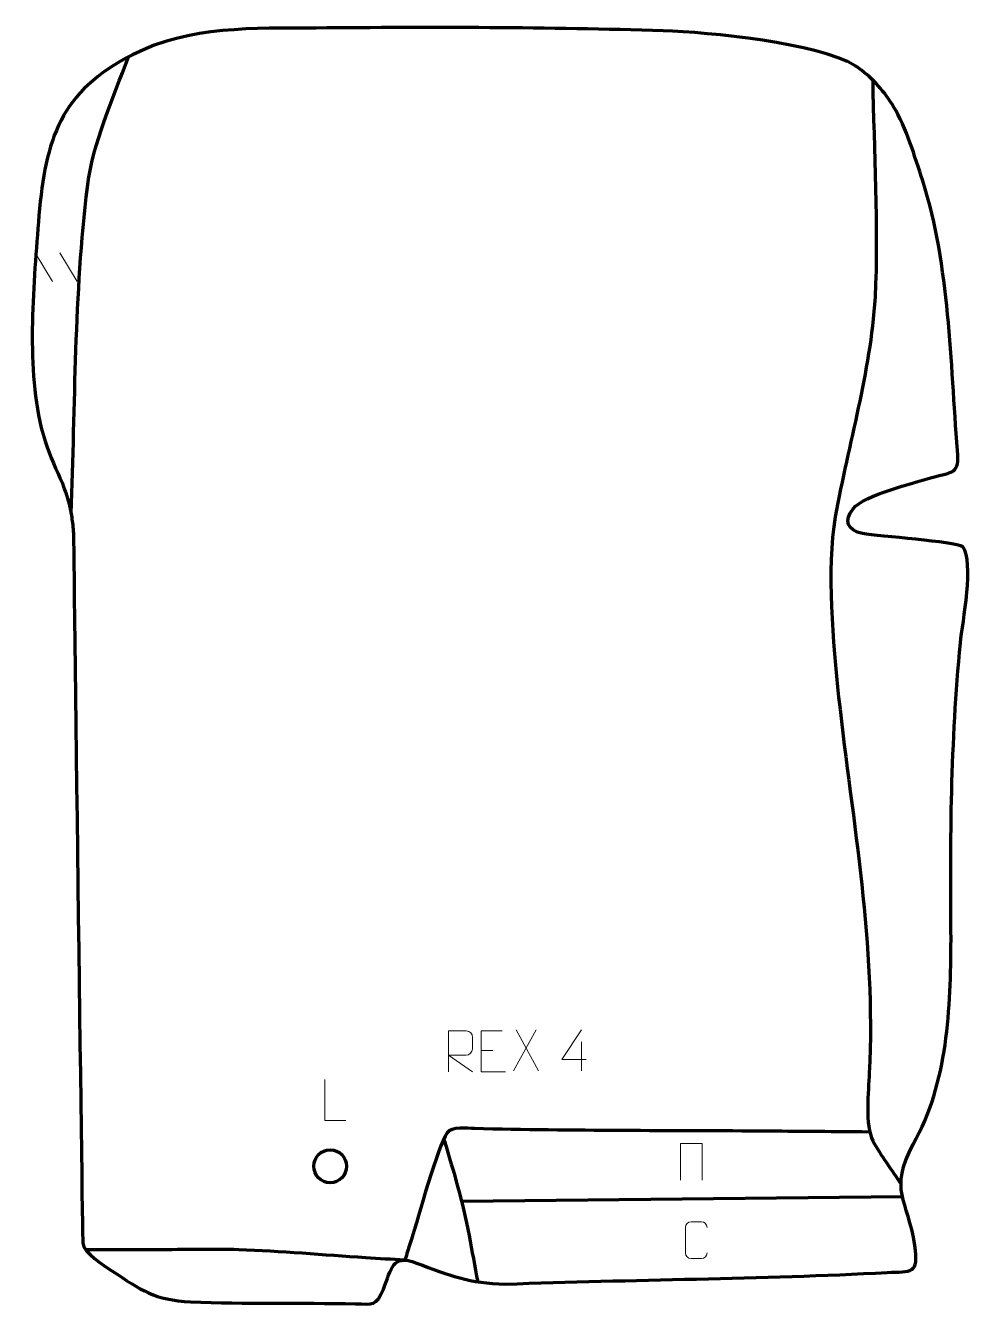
# Model space of a CAD drawing. Header units: millimetres. Extents: x -521 to 56, y 168 to 948.
import ezdxf

# ---------------------------------------------------------------- set-up
doc = ezdxf.new("R2010")
doc.units = ezdxf.units.MM
doc.header["$MEASUREMENT"] = 0
doc.layers.add('layer 1', color=7, linetype='Continuous', plot=False)
doc.layers.add('layer 2', color=7, linetype='Continuous')
doc.layers.add('layer 3', color=7, linetype='Continuous')

msp = doc.modelspace()

# ---------------------------------------------------------------- linework, layer by layer
at = {"layer": 'layer 1', "color": 250, "lineweight": 9}
for points in [[(-515.6985, 809.6516), (-515.6985, 809.6516), (-505.1655, 792.1501), (-505.1655, 792.1501)], [(-500.5945, 809.6516), (-500.5945, 809.6516), (-490.0615, 792.1501), (-490.0615, 792.1501)], [(-210.4523, 336.0839), (-210.4523, 336.0839), (-224.1929, 311.1881), (-224.1929, 311.1881)], [(-222.7383, 336.0839), (-222.7383, 336.0839), (-208.9977, 311.1304), (-208.9977, 311.1304)], [(-182.8559, 328.8137), (-182.8559, 328.8137), (-182.8559, 311.149), (-182.8559, 311.149)], [(-244.0353, 323.5379), (-244.0353, 323.5379), (-236.8672, 323.5379), (-236.8672, 323.5379)]]:
    msp.add_open_spline(points, degree=3, dxfattribs=at)
for points, knots in [([(-179.9118, 318.0526), (-179.9118, 318.0526), (-194.7335, 318.0526), (-194.7335, 318.0526), (-194.7335, 318.0526), (-194.7335, 318.0526), (-182.8559, 336.1231), (-182.8559, 336.1231)], [0, 0, 0, 0, 0.33333333, 0.33333333, 0.33333333, 0.33333333, 1, 1, 1, 1]), ([(-263.9344, 310.4641), (-263.9344, 310.4641), (-263.9344, 335.4176), (-263.9344, 335.4176), (-263.9344, 335.4176), (-260.3396, 335.4176), (-256.7441, 335.4176), (-253.1489, 335.4176), (-253.1489, 335.4176), (-250.8236, 335.3799), (-249.2663, 333.8899), (-249.2704, 331.5235), (-249.2704, 331.5235), (-249.2708, 329.488), (-249.2708, 326.4286), (-249.2704, 324.3926), (-249.2704, 324.3926), (-249.2769, 322.5171), (-251.0892, 320.5753), (-253.0987, 320.5562), (-253.0987, 320.5562), (-253.0987, 320.5562), (-263.9344, 320.5562), (-263.9344, 320.5562), (-263.9344, 320.5562), (-263.9344, 320.5562), (-249.2797, 310.4641), (-249.2797, 310.4641)], [0, 0, 0, 0, 0.125, 0.125, 0.125, 0.125, 0.25, 0.25, 0.25, 0.25, 0.375, 0.375, 0.375, 0.375, 0.5, 0.5, 0.5, 0.5, 0.625, 0.625, 0.625, 0.625, 0.75, 0.75, 0.75, 0.75, 1, 1, 1, 1]), ([(-231.1614, 335.4176), (-231.1614, 335.4176), (-244.0353, 335.4176), (-244.0353, 335.4176), (-244.0353, 335.4176), (-244.0353, 335.4176), (-244.0353, 310.464), (-244.0353, 310.464), (-244.0353, 310.464), (-244.0353, 310.464), (-229.1695, 310.464), (-229.1695, 310.464)], [0, 0, 0, 0, 0.25, 0.25, 0.25, 0.25, 0.5, 0.5, 0.5, 0.5, 1, 1, 1, 1]), ([(-326.3326, 280.8013), (-326.3326, 280.8013), (-339.2817, 280.8013), (-339.2817, 280.8013), (-339.2817, 280.8013), (-339.2817, 280.8013), (-339.2817, 305.7549), (-339.2817, 305.7549)], [0, 0, 0, 0, 0.33333333, 0.33333333, 0.33333333, 0.33333333, 1, 1, 1, 1]), ([(-122.4637, 244.3995), (-122.4637, 244.3995), (-122.4637, 266.7498), (-122.4637, 266.7498), (-122.4637, 266.7498), (-122.4637, 266.7498), (-109.3454, 266.7498), (-109.3454, 266.7498), (-109.3454, 266.7498), (-109.3454, 266.7498), (-109.3454, 244.3995), (-109.3454, 244.3995)], [0, 0, 0, 0, 0.25, 0.25, 0.25, 0.25, 0.5, 0.5, 0.5, 0.5, 1, 1, 1, 1]), ([(-106.29, 200.1939), (-106.4152, 198.1129), (-107.9174, 196.7877), (-109.8411, 196.778), (-109.8411, 196.778), (-111.9297, 196.7783), (-114.0183, 196.7783), (-116.1066, 196.778), (-116.1066, 196.778), (-117.8308, 196.6836), (-119.5972, 198.3715), (-119.5872, 200.1783), (-119.5872, 200.1783), (-119.5868, 205.3465), (-119.5868, 210.5142), (-119.5872, 215.6816), (-119.5872, 215.6816), (-119.5834, 217.5967), (-118.0189, 219.1366), (-116.091, 219.1245), (-116.091, 219.1245), (-114.008, 219.1245), (-111.9245, 219.1245), (-109.8411, 219.1245), (-109.8411, 219.1245), (-108.0976, 219.1563), (-106.3139, 217.8204), (-106.29, 215.637)], [0, 0, 0, 0, 0.125, 0.125, 0.125, 0.125, 0.25, 0.25, 0.25, 0.25, 0.375, 0.375, 0.375, 0.375, 0.5, 0.5, 0.5, 0.5, 0.625, 0.625, 0.625, 0.625, 0.75, 0.75, 0.75, 0.75, 1, 1, 1, 1])]:
    msp.add_open_spline(points, degree=3, knots=knots, dxfattribs=at)
at = {"layer": 'layer 2', "color": 142, "lineweight": 200}
msp.add_ellipse((-335.9643, 252.9619), major_axis=(0, 10), ratio=1, dxfattribs=at)
at = {"layer": 'layer 2', "color": 140, "lineweight": 158}
for points, knots in [([(-493.7882, 650.7646), (-491.1544, 716.1953), (-491.8268, 784.6903), (-483.8314, 849.5119), (-483.8314, 849.5119), (-480.4656, 876.7996), (-468.3568, 903.2533), (-458.9128, 928.9178)], [0, 0, 0, 0, 0.33333333, 0.33333333, 0.33333333, 0.33333333, 1, 1, 1, 1]), ([(-5.4339, 915.3821), (-4.7753, 871.7397), (-1.9873, 825.871), (-3.9602, 782.4743), (-3.9602, 782.4743), (-7.1594, 735.6198), (-19.9833, 694.1833), (-28.2839, 648.6358), (-28.2839, 648.6358), (-33.6846, 616.7467), (-29.6055, 571.3956), (-26.1979, 538.7868), (-26.1979, 538.7868), (-17.5119, 460.7892), (-3.6907, 388.9557), (-7.5032, 309.6571), (-7.5032, 309.6571), (-8.0393, 299.128), (-10.1985, 277.5003), (-5.3931, 268.5178), (-5.3931, 268.5178), (-0.7186, 259.7801), (6.2992, 250.5746), (11.7911, 242.0898)], [0, 0, 0, 0, 0.14285714, 0.14285714, 0.14285714, 0.14285714, 0.28571429, 0.28571429, 0.28571429, 0.28571429, 0.42857143, 0.42857143, 0.42857143, 0.42857143, 0.57142857, 0.57142857, 0.57142857, 0.57142857, 0.71428571, 0.71428571, 0.71428571, 0.71428571, 1, 1, 1, 1]), ([(-8.2115, 273.8334), (-28.2524, 273.9942), (-48.2933, 274.155), (-68.3342, 274.3158), (-68.3342, 274.3158), (-128.1837, 274.7789), (-188.2657, 274.4215), (-248.0784, 275.8775), (-248.0784, 275.8775), (-252.389, 275.9824), (-262.074, 277.2773), (-264.7457, 273.3353), (-264.7457, 273.3353), (-270.2922, 265.152), (-282.5596, 221.1719), (-286.4291, 208.591), (-286.4291, 208.591), (-287.4704, 205.2456), (-288.5117, 201.9003), (-289.553, 198.5549), (-289.553, 198.5549), (-289.553, 198.5549), (-290.4455, 195.6874), (-290.4455, 195.6874)], [0, 0, 0, 0, 0.14285714, 0.14285714, 0.14285714, 0.14285714, 0.28571429, 0.28571429, 0.28571429, 0.28571429, 0.42857143, 0.42857143, 0.42857143, 0.42857143, 0.57142857, 0.57142857, 0.57142857, 0.57142857, 0.71428571, 0.71428571, 0.71428571, 0.71428571, 1, 1, 1, 1]), ([(-266.445, 268.8723), (-260.5498, 248.5337), (-255.2455, 231.8644), (-251.3433, 210.7954), (-251.3433, 210.7954), (-249.5998, 201.3818), (-247.8481, 191.9706), (-246.0924, 182.5593)], [0, 0, 0, 0, 0.33333333, 0.33333333, 0.33333333, 0.33333333, 1, 1, 1, 1]), ([(-290.4455, 195.6874), (-298.397, 196.195), (-306.3486, 196.7027), (-314.3001, 197.2103), (-314.3001, 197.2103), (-339.8161, 198.8451), (-366.2494, 201.1497), (-391.696, 202.0574), (-391.696, 202.0574), (-407.7479, 202.63), (-425.1221, 202.0631), (-441.3515, 202.0625), (-441.3515, 202.0625), (-454.8554, 202.0619), (-468.3593, 202.0613), (-481.8632, 202.0607), (-481.8632, 202.0607), (-481.8632, 202.0607), (-484.8641, 202.0606), (-484.8641, 202.0606)], [0, 0, 0, 0, 0.16666667, 0.16666667, 0.16666667, 0.16666667, 0.33333333, 0.33333333, 0.33333333, 0.33333333, 0.5, 0.5, 0.5, 0.5, 0.66666667, 0.66666667, 0.66666667, 0.66666667, 1, 1, 1, 1])]:
    msp.add_open_spline(points, degree=3, knots=knots, dxfattribs=at)
msp.add_open_spline([(-255.746, 231.7774), (-255.746, 231.7774), (12.6864, 234.4558), (12.6864, 234.4558)], degree=3, dxfattribs=at)
at = {"layer": 'layer 3', "color": 242, "lineweight": 158}
msp.add_open_spline([(-492.3468, 638.6022), (-492.6512, 642.1638), (-492.9452, 645.4194), (-493.4019, 648.4207), (-493.4019, 648.4207), (-496.8697, 671.2112), (-506.3432, 679.5553), (-511.935, 703.0182), (-511.935, 703.0182), (-521.4874, 743.0996), (-516.4336, 791.2296), (-513.3871, 832.2419), (-513.3871, 832.2419), (-509.1919, 878.7776), (-500.6924, 907.6552), (-456.3532, 930.2503), (-456.3532, 930.2503), (-421.4865, 948.0183), (-382.4512, 946.2789), (-344.4717, 946.5401), (-344.4717, 946.5401), (-274.3385, 947.1021), (-203.0948, 947.0803), (-133.0157, 944.8592), (-133.0157, 944.8592), (-105.1245, 943.9752), (-38.8682, 937.419), (-16.0685, 923.5801), (-16.0685, 923.5801), (-16.0685, 923.5801), (-15.2722, 923.0527), (-15.2722, 923.0527), (-15.2722, 923.0527), (-6.8838, 917.256), (0.9166, 908.8291), (6.3144, 900.1999), (6.3144, 900.1999), (6.3144, 900.1999), (7.0812, 898.974), (7.0812, 898.974), (7.0812, 898.974), (15.3016, 885.0893), (20.0013, 868.6799), (25.102, 853.4314), (25.102, 853.4314), (41.5979, 800.7635), (41.7914, 743.7243), (46.2259, 689.1086), (46.2259, 689.1086), (47.4041, 674.5981), (43.6356, 676.3458), (30.5904, 672.6088), (30.5904, 672.6088), (19.6073, 669.4525), (-10.7345, 661.8536), (-17.3737, 653.6382), (-17.3737, 653.6382), (-23.1969, 646.4327), (-20.8738, 640.4025), (-11.7059, 638.5587), (-11.7059, 638.5587), (-1.0071, 636.6647), (44.142, 633.7561), (49.4507, 630.3929), (49.4507, 630.3929), (56.4917, 621.4068), (49.311, 584.5035), (48.0049, 571.8467), (48.0049, 571.8467), (42.1449, 511.0626), (41.6235, 452.0993), (42.2853, 391.147), (42.2853, 391.147), (41.9397, 349.7256), (40.4933, 303.1727), (19.1877, 266.468), (19.1877, 266.468), (4.2217, 237.6489), (15.8872, 233.4508), (20.1902, 204.6264), (20.1902, 204.6264), (22.8218, 186.9987), (18.1564, 188.985), (3.4305, 188.2245), (3.4305, 188.2245), (-73.7019, 184.2419), (-151.8962, 183.9523), (-229.2511, 181.1612), (-229.2511, 181.1612), (-251.0571, 181.4943), (-263.5606, 186.5714), (-283.392, 194.0045), (-283.392, 194.0045), (-298.3865, 199.6248), (-298.3548, 190.4711), (-303.5688, 178.1473), (-303.5688, 178.1473), (-308.0409, 167.5771), (-309.7183, 168.9864), (-320.5634, 169.1924), (-320.5634, 169.1924), (-354.0446, 169.8292), (-387.539, 168.9429), (-421.0032, 170.373), (-421.0032, 170.373), (-442.9296, 171.4814), (-451.2135, 177.2991), (-468.9286, 189.3044), (-468.9286, 189.3044), (-473.9553, 192.7109), (-486.3166, 200.0752), (-486.6644, 206.3524), (-486.6644, 206.3524), (-487.0122, 212.6296), (-492.3468, 638.6022), (-492.3468, 638.6022)], degree=3, knots=[0, 0, 0, 0, 0.03333333, 0.03333333, 0.03333333, 0.03333333, 0.06666667, 0.06666667, 0.06666667, 0.06666667, 0.1, 0.1, 0.1, 0.1, 0.13333333, 0.13333333, 0.13333333, 0.13333333, 0.16666667, 0.16666667, 0.16666667, 0.16666667, 0.2, 0.2, 0.2, 0.2, 0.23333333, 0.23333333, 0.23333333, 0.23333333, 0.26666667, 0.26666667, 0.26666667, 0.26666667, 0.3, 0.3, 0.3, 0.3, 0.33333333, 0.33333333, 0.33333333, 0.33333333, 0.36666667, 0.36666667, 0.36666667, 0.36666667, 0.4, 0.4, 0.4, 0.4, 0.43333333, 0.43333333, 0.43333333, 0.43333333, 0.46666667, 0.46666667, 0.46666667, 0.46666667, 0.5, 0.5, 0.5, 0.5, 0.53333333, 0.53333333, 0.53333333, 0.53333333, 0.56666667, 0.56666667, 0.56666667, 0.56666667, 0.6, 0.6, 0.6, 0.6, 0.63333333, 0.63333333, 0.63333333, 0.63333333, 0.66666667, 0.66666667, 0.66666667, 0.66666667, 0.7, 0.7, 0.7, 0.7, 0.73333333, 0.73333333, 0.73333333, 0.73333333, 0.76666667, 0.76666667, 0.76666667, 0.76666667, 0.8, 0.8, 0.8, 0.8, 0.83333333, 0.83333333, 0.83333333, 0.83333333, 0.86666667, 0.86666667, 0.86666667, 0.86666667, 0.9, 0.9, 0.9, 0.9, 0.93333333, 0.93333333, 0.93333333, 0.93333333, 1, 1, 1, 1], dxfattribs=at)

doc.saveas('drawing.dxf')
